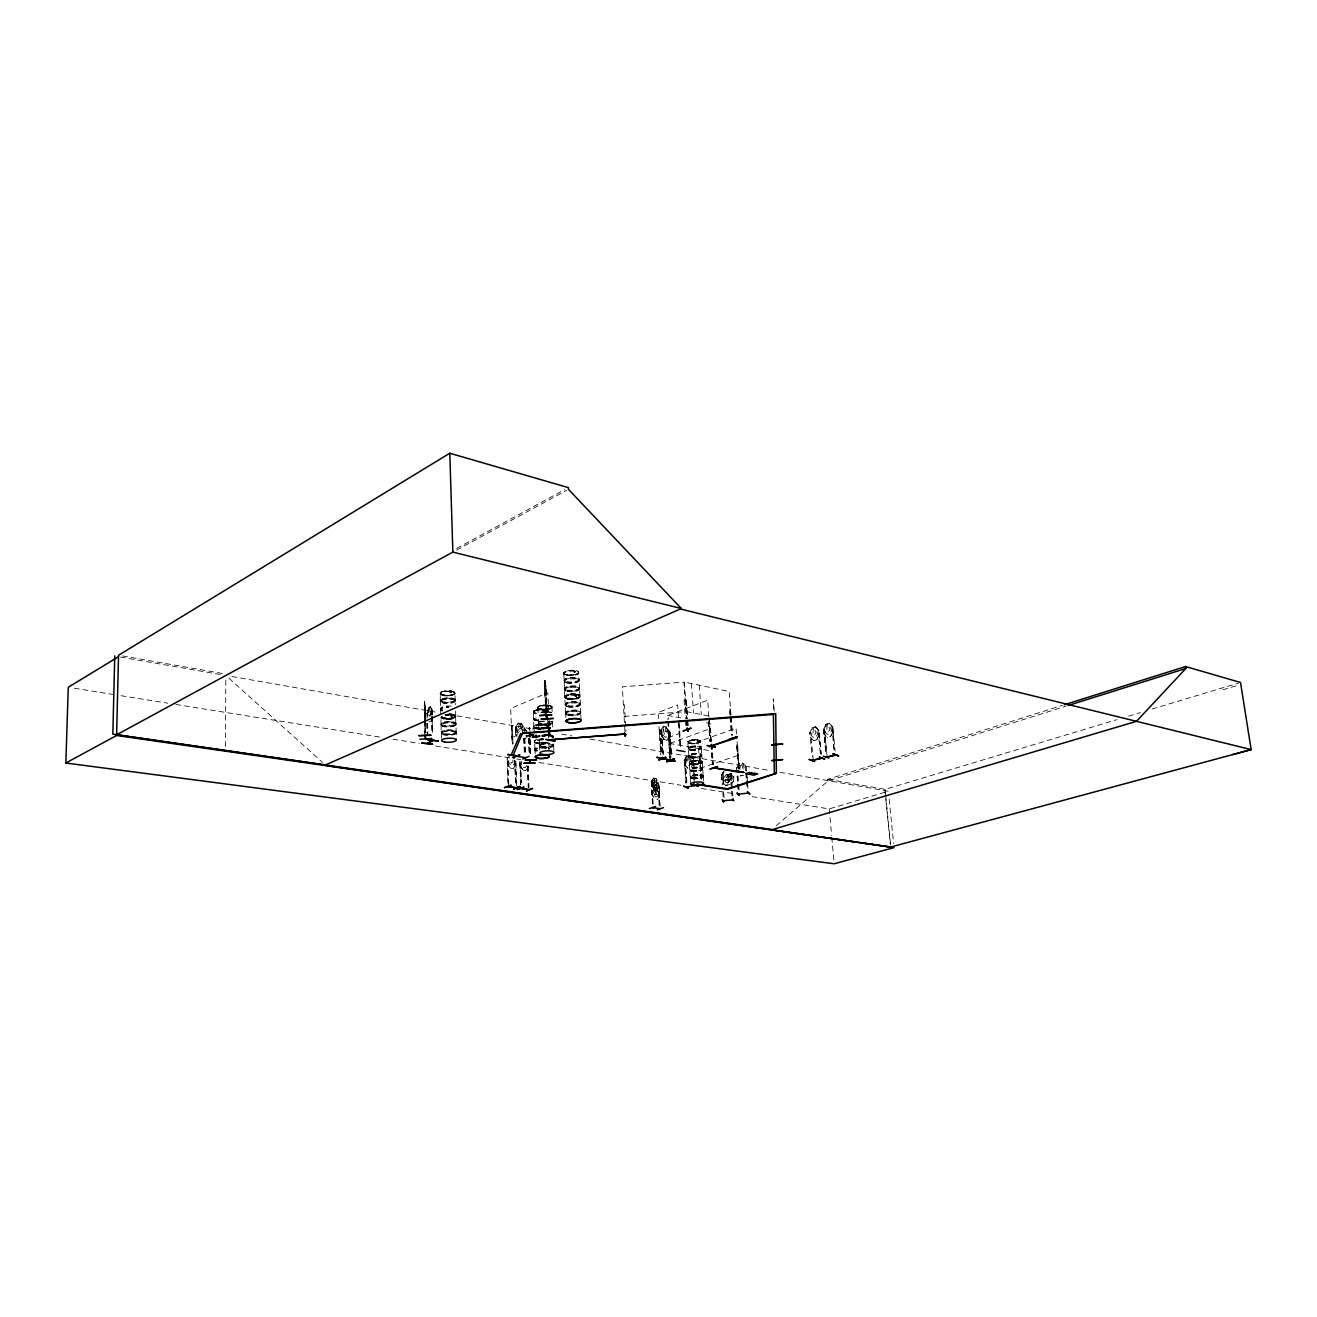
<?xml version="1.0" encoding="UTF-8"?>
<svg xmlns="http://www.w3.org/2000/svg" width="1317" height="1317" viewBox="0 0 1317 1317"><rect width="100%" height="100%" fill="white"/><g stroke="black" fill="none" stroke-linecap="round" stroke-linejoin="round"><path stroke-width="0.75" stroke-dasharray="5 3.75" d="M703.163 775.664L701.813 755.349A6.585 1.729 -4 0 0 693.252 753.867A6.585 1.729 -4 0 0 690.783 756.946A6.585 1.729 -4 0 0 701.648 755.349M432.305 714.407L431.828 710.307L431.811 714.687M455.896 724.926A7.408 2.091 -1.7 0 0 445.393 723.115A7.408 2.091 -1.7 0 0 444.241 726.754A7.408 2.091 -1.7 0 0 455.896 724.926L456.275 732.466A7.54 2.091 -1.7 0 0 445.574 730.523A7.54 2.091 -1.7 0 0 444.389 734.178A7.54 2.091 -1.7 0 0 456.242 732.334L456.34 739.759M541.386 708.809C536.101 708.842 529.549 712.448 536.2 713.584M688.791 755.398L688.297 748.023M225.405 746.476L225.849 677.498M424.601 705.665L424.634 701.533L425.852 732.746M455.303 700.71L454.892 693.055A7.359 2.19 -1.5 0 0 444.471 691.112L441.425 691.919M540.513 709.188L542.11 709.402L538.241 708.447L537.715 707.18L542.143 705.336A7.046 2.058 -2.5 0 1 551.807 707.13A7.095 2.058 -2.5 0 1 540.48 708.958A7.095 2.058 -2.5 0 1 542.192 705.336A7.095 2.058 -2.5 0 1 551.856 707.147A7.046 2.058 -2.5 0 1 540.497 708.925A7.046 2.058 -2.5 0 1 542.209 705.336M440.257 700.628L440.833 714.456M539.476 744.747L539.18 738.491M541.88 709.254L540.661 709.353L541.303 708.809M544.234 710.703L542.933 710.225M543.97 710.966C539.822 710.34 546.308 710.966 543.641 710.126M580.764 713.04L580.781 712.974A7.639 2.19 -2.8 0 0 570.459 711.18A7.639 2.19 -2.8 0 0 568.401 715.032A7.639 2.19 -2.8 0 0 580.731 713.106L581.027 719.675M547.032 706.455C550.736 706.389 547.032 705.599 548.037 706.669M548.218 706.669L549.14 706.34L547.444 706.11M565.174 705.171L563.791 673.283M565.652 712.612L566.08 720.827M541.847 736.071A7.211 1.975 -2.6 0 1 549.864 735.61A7.211 1.975 -2.6 0 1 553.338 737.454L553.338 736.483M548.218 729.272L549.074 728.713M547.642 718.769L547.987 727.132A7.029 1.975 -2.5 0 1 536.694 728.96A7.029 1.975 -2.5 0 1 538.373 725.502A7.029 1.975 -2.5 0 1 547.971 727.214L548.267 732.91M549.123 720.909C551.609 726.293 548.168 730.869 549.419 728.713M549.123 749.274L548.662 741.422M425.111 709.484L425.062 710.966L424.617 702.521M530.125 735.808L529.401 742.442L528.825 738.87M553.766 744.648L553.617 745.866A7.112 1.926 -2.6 0 1 542.209 747.677A7.112 1.926 -2.6 0 1 543.937 744.303A7.112 1.926 -2.6 0 1 553.617 745.949L553.716 745.488M703.196 775.795L703.64 782.644M441.113 724.827L440.882 716.892M545.831 688.857L545.765 690.355L545.37 687.688M690.651 783.631L690.124 776.948M733.635 781.146L733.865 775.878L731.314 773.803L726.062 774.923L723.313 778.133L723.066 783.368L725.618 785.459L730.886 784.339L733.635 781.129L730.82 784.241L725.634 785.311L723.165 783.286M723.181 783.319L723.412 778.133M425.309 716.958L424.733 708.217M575.644 674.666C548.465 676.609 574.722 665.76 578.591 672.131L579.167 679.77M576.862 698.537C560.729 702.422 561.832 691.606 577.093 694.339M564.795 697.384L567.89 695.063L577.109 694.685M566.804 674.897L567.643 674.633M516.873 736.977L517.285 731.231M579.464 688.824L579.167 679.802M425.309 711.526L425.177 713.649L424.7 709.27M568.285 698.948L569.043 699.08M552.58 722.868L552.564 723.033A7.079 2.008 -2.6 0 1 541.205 724.877A7.079 2.008 -2.6 0 1 542.917 721.37A7.079 2.008 -2.6 0 1 552.564 723.115L552.613 722.753M544.892 689.17L546.045 696.479L546.407 692.758M580.715 713.188L580.303 704.644A7.622 2.222 -2.8 0 1 567.989 706.587A7.622 2.222 -2.8 0 1 570.031 702.685A7.622 2.222 -2.8 0 1 580.303 704.644L580.402 703.887M534.949 748.813L534.653 742.344M544.678 684.346L544.909 680.593L545.156 685.153M545.946 687.293L545.04 680.576L545.139 685.038M573.57 671.999L574.903 671.538M575.002 671.308L575.875 671.9L574.591 671.785M689.12 763.136L689.894 762.066M553.403 737.273L553.387 737.273A7.112 1.959 -2.6 0 0 548.991 736.022A7.112 1.959 -2.6 0 0 541.929 736.565M574.014 671.966L575.809 671.703M575.842 695.31L574.788 696.002L576.632 696.15M523.03 730.688L522.306 730.03M546.111 690.948L545.946 693.088L545.205 688.61M579.348 697.483L579.496 695.244M579.957 696.841L579.793 695.557M440.273 700.595L440.24 693.038L441.442 691.952M546.868 712.102L546.917 710.324L543.032 709.369M453.674 694.405L455.089 693.186M455.073 715.197L455.731 716.119M455.797 716.415L449.558 718.588L441.491 717.617M428.766 712.464L429.885 707.706L430.577 711.427M689.631 769.408L688.626 755.925M827.158 757.012L824.508 728.894M657.413 791.319L655.405 788.653L653.775 790.99L654.961 788.027L653.446 784.734L655.372 787.467L656.92 785.278L655.817 788.142L657.397 791.451M668.427 731.528L670.073 759.942M652.129 781.788L653.347 807.765M538.455 722.045L538.324 719M685.252 759.942L686.931 783.22M692.709 758.493L693.598 758.691L690.108 754.904M538.406 722.226L538.818 730.095M701.286 747.957L701.648 755.76M509.909 755.217L506.996 759.152L508.181 758.938L508.839 786.743M827.274 724.646L826.78 730.556L827.932 732.022L829.842 729.816L828.294 724.383L827.323 724.663M722.457 774.577L721.502 774.84L724.416 770.494M730.458 773.803L725.288 778.429L725.305 781.689L726.951 783.039L730.227 782.479L733.767 775.96L731.33 773.82L726.062 774.939M656.376 794.711L656.985 791.468L655.125 787.731L655.553 794.579M654.648 782.891L654.187 788.027L655.899 789.854L656.524 786.611L654.714 782.858M688.182 748.369L687.82 741.915M455.912 724.712L455.896 723.461A7.408 2.091 -1.7 0 0 445.36 721.716A7.408 2.091 -1.7 0 0 444.208 725.371A7.408 2.091 -1.7 0 0 455.847 723.527L455.88 723.659M539.476 744.961L539.822 752.814M743.134 769.013L741.619 763.811L740.533 763.942L739.891 769.408M565.602 712.793L565.322 705.517M430.626 713.518L429.49 716.036L428.832 714.555M579.464 689.252L579.464 688.873A7.606 2.288 -2.8 0 0 569.257 687.03A7.606 2.288 -2.8 0 0 567.232 691.03A7.606 2.288 -2.8 0 0 579.513 689.054L580.336 703.591M534.916 748.929L535.229 755.168M702.801 768.93L702.603 769.474A6.601 1.679 -4 0 1 691.738 770.988A6.601 1.679 -4 0 1 694.224 767.976A6.601 1.679 -4 0 1 702.62 769.408L702.718 769.408M693.664 762.741L690.964 767.597L687.836 768.206L684.461 764.568L684.182 760.337L687.013 755.546L686.009 763.234L688.215 765.358L690.24 764.963L692.067 762.066C695.985 754.888 682.618 755.003 690.108 755.053M431.482 710.9L430.461 706.752L428.502 707.673L426.873 716.629M687.836 741.553C688.264 746.706 708.151 741.372 697.253 739.677M690.124 743.397L692.89 743.447M690.882 742.92L690.915 743.101M738.113 767.795L739.446 763.564M698.471 740.928L697.154 741.027M455.27 700.858L455.27 700.891A7.507 2.206 -1.6 0 1 443.483 702.751A7.507 2.206 -1.6 0 1 444.652 698.915A7.507 2.206 -1.6 0 1 455.27 700.858L455.287 704.76M697.763 741.027L696.66 740.763M691.557 764.387L692.001 764.486M723.971 771.877L723.313 777.721L725.667 779.944L727.84 779.746L729.816 777.096L729.585 774.034M701.138 748.402L701.154 748.402A6.585 1.745 -4 0 0 692.775 746.838A6.585 1.745 -4 0 0 690.306 749.966A6.585 1.745 -4 0 0 701.154 748.369L700.693 740.928M699.59 762.115L698.685 761.489M698.306 761.654L699.261 761.654M699.311 761.44L698.059 761.934L700.035 761.917M690.19 763.646L691.293 763.909A6.486 1.679 -4 0 1 693.763 760.897A6.486 1.679 -4 0 1 702.027 762.329C691.211 768.19 681.103 759.448 700.101 760.6C707.756 764.551 692.775 757.802 689.878 762.049M690.256 776.503L689.713 769.128M687.803 741.537L692.281 739.891M534.521 741.109L534.603 742.146M440.059 693.203L443.319 695.211A7.408 2.206 -1.5 0 0 454.941 693.302L451.846 691.145L444.405 691.096M444.652 695.162L443.5 695.195L444.389 695.327M813.56 740.714L810.037 737.043L809.659 732.68L812.408 727.593L815.552 726.836L819.026 730.458L821.215 754.345M819.256 734.804L816.655 739.94L813.511 740.681L816.655 739.858M819.421 734.837L816.589 739.841M826.203 724.235L823.438 729.355L823.833 733.734L827.405 737.405L830.566 736.647L833.299 731.495L832.739 727.149L829.266 723.576L826.154 724.218L825.364 732.285L827.652 734.409L829.694 733.915L831.488 730.82L829.364 723.461L832.904 727.099L835.143 751.102M833.299 731.495L830.517 736.631L827.438 737.29M687.079 755.645L684.28 760.353L685.943 783.302M548.152 729.141L548.909 729.091M659.685 795.847L657.463 799.617L654.928 799.238L652.162 794.76L655.026 799.106M658.879 786.957C653.15 798.464 660.887 779.005 659.373 791.023L657.068 794.744L654.533 794.349L651.915 789.838M659.619 795.863L659.521 791.813L656.771 787.368L654.17 786.99L652.08 790.694M661.299 734.672L664.163 739.726L666.995 740.203L669.25 736.219M651.191 781.738L653.512 778.051M652.639 803.617L651.273 781.722L653.561 778.166L656.014 778.561L658.78 782.924L660.113 806.679M663.373 726.276L660.854 730.26L669.135 731.791L666.056 726.836L663.291 726.309L666.106 726.918L667.703 731.561L667.917 734.902L666.336 737.224L664.542 736.894L662.583 733.898L663.422 726.408L660.706 730.425L662.253 754.707M451.336 715.329C448.488 716.201 455.106 715.411 450.43 716.069M449.624 692.298C454.217 691.474 448.965 693.598 450.463 691.754M525.845 770.396C521.664 772.684 516.56 757.901 523.03 770.083L525.845 770.396L528.529 766.642L528.347 762.345M728.581 782.249L731.528 777.886L728.992 778.824L729.009 775.499L728.12 778.94L724.58 780.273L728.153 779.73L728.202 783.253L728.992 779.631C735.759 777.293 729.536 777.26 728.63 782.364L725.255 782.66L721.65 778.89L721.354 774.791L723.362 771.861M507.44 763.3L510.37 768.107L513.268 768.552L515.787 764.65M450.052 691.935L450.628 691.738M450.48 692.166L451.632 692.347M444.817 718.506L444.273 718.967M526.998 765.375L525.285 767.646L523.442 767.367M451.171 715.74L451.879 715.575M451.747 715.559L452.62 715.905L451.533 715.329M455.797 716.794L451.418 718.687M818.153 730.639L820.376 754.542M824.491 729.091L826.796 754.97M723.412 778.166L726.128 775.038M574.986 672.114L574.558 672.263M575.661 674.633L578.706 672.987A7.507 2.321 -2.7 0 0 568.5 670.913A7.507 2.321 -2.7 0 0 566.508 674.962A7.507 2.321 -2.7 0 0 578.607 672.987M547.378 711.575L544.596 713.04M526.537 737.306L524.051 740.055M517.383 731.314L519.869 728.466L524.396 728.696M567.874 698.981L568.73 698.454M569.059 698.833L568.203 698.998M576.023 696.133C578.097 694.964 574.706 696.281 576.22 695.327M547.888 734.656L548.399 734.162A7.062 1.959 -2.6 0 1 542.209 736.104L547.905 734.672M776.207 825.841L827.916 780.997L1066.128 706.126M698.257 740.763C696.034 740.549 698.734 741.027 697.681 740.368M700.068 742.08L700.693 741.619A6.503 1.745 -4 0 0 692.33 740.105A6.503 1.745 -4 0 0 689.894 743.216A6.503 1.745 -4 0 0 700.611 741.619M699.574 761.638L698.734 761.703M697.697 764.156L702.142 762.642M543.987 735.594L547.888 734.359M579.332 697.516L576.862 698.504M539.196 729.091L543.18 728.169M538.209 706.62L539.196 706.126M444.504 695.458L443.582 695.458M431.449 714.637L432.206 710.373M427.367 713.188L426.494 713.435L427.515 713.155M444.553 718.769L451.418 718.72M452.225 715.592L450.99 715.608M431.894 710.242L432.058 718.374M428.996 721.946L430.857 720.893M567.133 674.864L567.545 674.995M456.604 548.465L564.763 489.578M456.653 550.078L566.639 490.319M575.233 695.969L576.665 695.59M539.246 729.388L541.55 728.466M522.059 731.495L525.022 730.046L525.681 731.034M700.545 763.498L701.533 763.07M526.932 731.577L521.318 723.593L526.751 731.643M520.297 724.12L521.631 730.178M521.269 723.708L522.997 728.416M515.424 727.099L515.869 734.902M515.622 735.001L515.589 727.132M515.309 727.264L516.56 727.05L516.676 735.051M513.037 743.891L512.313 725.848L511.375 726.046L512.412 744.138M511.836 737.438L517.433 735.166M532.381 729.108L549.189 722.309M519.952 761.045L521.318 782.742M510.305 768.14L513.268 768.552M624.933 731.495L622.332 686.832L683.918 682.074L686.404 718.539L685.334 700.101L684.083 700.084L686.387 700.15L687.639 718.555M685.334 700.101L686.387 700.15M666.056 726.836L669.135 731.791M665.151 727.346L666.517 733.256L664.822 734.656C663.62 733.24 662.616 726.935 665.233 727.33M663.241 754.74L661.727 730.03L662.994 754.839M659.883 740.697L679.556 733.454M659.471 729.651L661.414 754.904M729.964 715.032L729.783 708.925L730.244 714.933M669.678 758.016L668.229 731.692M670.913 757.687L669.53 732.367L668.542 732.334L669.909 732.071L671.703 755.415M669.266 732.466L670.188 732.12M669.958 743.348L709.715 728.844M664.196 739.611L666.995 740.203M664.163 739.726L661.216 734.705M710.884 740.006L711.328 740.236M520.939 730.046L524.561 728.778L524.775 733.223M453.69 694.438L450.71 695.211M700.068 757.785L699.162 757.95L700.068 757.785L701.599 779.631M738.508 769.112L736.664 744.813L737.586 744.632L739.43 768.93M655.965 778.479L657.66 785.788L656.195 787.961L654.565 787.698L652.771 785.014L652.573 781.969L653.446 778.084L655.932 778.577M652.425 803.699L651.355 781.771M653.89 782.216L651.602 785.854L654.203 790.282L656.804 790.661M656.261 782.627L653.759 782.117L652.82 786.035L654.812 791.78L656.459 792.027L657.924 789.854L654.401 778.824L654.829 785.656L656.376 784.339L656.261 782.545L659.109 786.957M657.957 782.479L659.883 806.761M699.903 768.437L738.146 755.283M651.668 785.821L654.302 790.167M654.17 786.99L653.495 793.953L655.29 796.637L656.936 796.884L658.401 794.711L658.204 791.649L656.739 787.467L654.22 787.105M651.915 790.677L652.244 794.744M452.422 716.069L451.369 716.234M654.598 794.332L657.134 794.711M722.375 774.725L721.502 774.84M543.641 710.884L544.184 710.604M540.2 728.564L546.835 727.527M827.916 780.997L827.767 779.318L1062.391 705.352M1222.752 689.828L1237.206 685.466M827.767 779.318L885.106 789.36L1116.816 719.675M1128.587 716.135L1140.374 712.596M1152.161 709.04L1238.556 683.062M752.122 796.587L829.233 808.918L888.382 791.204L778.067 771.943M690.997 743.463L690.174 743.249L691.162 743.232M815.503 726.951L812.408 727.675L811.552 735.61L813.824 737.718L815.849 737.24L817.627 734.145L815.552 726.836L818.927 730.507L821.034 754.279M829.331 723.593L826.203 724.317L823.537 729.371L825.775 753.176M831.916 726.951L834.105 751.233M824.656 729.256L823.619 729.388L825.957 753.242M444.899 718.901L441.491 717.946M694.915 777.82L693.483 758.526L684.182 760.337L685.383 760.288M684.988 759.843L686.766 783.154M694.306 783.648L692.61 758.378M818.022 730.309L818.878 730.491M745.373 766.576L746.311 766.906L746.854 774.89M737.504 767.992L736.384 767.976L736.713 772.124M450.71 695.244L445.064 695.458M445.097 714.719L455.089 715.526A7.425 2.124 -1.6 0 1 450.2 718.489A7.392 2.107 -1.6 0 1 440.997 717.09A7.425 2.124 -1.6 0 0 450.2 718.489A7.392 2.107 -1.6 0 0 455.188 715.608A7.392 2.107 -1.6 0 0 445.13 714.687A7.425 2.124 -1.6 0 1 455.221 715.575M542.143 705.319L547.609 705.105M541.303 709.386L539.41 709.369M543.164 728.136L550.259 728.103A7.079 1.975 -2.6 0 0 539.344 729.338A7.112 1.992 -2.6 0 1 550.243 728.071M543.987 735.61L542.192 735.791A7.029 1.943 -2.6 0 0 547.773 734.376M692.33 739.874A6.453 1.745 -4 0 1 700.545 741.389A6.453 1.745 -4 0 1 689.91 742.986A6.453 1.745 -4 0 1 692.33 739.874L697.253 739.66M697.697 764.189L692.726 764.387M731.248 773.984L730.211 773.622M624.044 716.415L685.927 711.641M545.699 713.715L544.662 684.264L546.111 713.682M546.802 712.909L545.946 687.474L547.559 717.436M623.402 704.891L624.439 704.809L625.987 731.412M545.106 681.762L546.193 687.886M424.765 735.907L424.551 705.352M699.08 762.181L698.191 762.131M544.975 727.922L546.851 727.857M450.974 692.643L450.101 692.594M576.023 696.018L574.854 695.87M548.267 706.768L547.115 706.62M546.835 727.544L550.243 727.791A7.112 1.992 -2.6 0 0 539.295 729.042M541.024 709.484C543.477 710.587 557.404 708.085 549.238 705.319L550.539 705.682M450.809 714.16L448.899 714.11A7.425 2.124 -1.6 0 1 454.349 717.288A7.425 2.124 -1.6 0 1 441.541 717.321M446.94 695.508L443.335 695.244M692.742 764.37L689.433 763.284M450.809 714.176L455.089 715.197M426.971 713.501L427.087 718.16M432.453 710.307L430.478 706.603L430.758 717.024M547.609 705.138L549.222 705.319M450.118 690.882L451.83 691.096M74.361 688.248L112.916 694.421M121.032 695.705L167.703 703.179M175.82 704.463L382.803 737.553M392.943 739.183L419.333 743.397M435.565 745.982L514.7 758.641M516.741 758.954L520.791 759.613M539.048 762.527L681.103 785.228M701.401 788.471L733.865 793.674M651.075 781.87L652.014 781.837M122.58 655.965L225.865 674.074M120.522 657.068L221.799 674.765M231.924 676.526L438.248 712.563M448.356 714.341L533.319 729.174M561.635 734.129L571.743 735.89M589.95 739.067L769.968 770.527M516.396 727.214L515.556 727.165L518.338 723.017L521.4 723.56M521.351 723.675L518.256 723.049L517.087 727.379L517.219 730.82L519.326 733.898M520.38 724.087L519.392 723.906L518.585 727.643L519.705 731.61M512.313 725.848L512.725 743.825M669.25 743.364L712.118 751.052M659.801 729.519L661.085 755.036M660.706 730.425L661.694 730.474M667.982 731.791L668.97 731.84L670.419 758.148M736.664 744.813L738.771 769.161M681.021 717.93L667.439 715.312L667.686 719.312M706.258 722.803L710.143 723.543L711.542 743.2M686.404 711.624L709.336 716.135M729.519 709.023L730.523 709.073L730.705 715.18M566.294 698.52L567.676 698.883A7.523 2.222 -2.8 0 0 579.826 696.923A7.523 2.222 -2.8 0 0 569.685 694.948A7.523 2.222 -2.8 0 0 567.676 698.85M577.126 694.717C586.197 697.796 566.623 701.319 564.763 697.088M577.109 694.355L579.496 695.228L578.492 694.717M722.424 774.396L723.165 784.784M832.739 727.149L834.303 751.299M684.396 760.386L686.108 783.368M687.869 768.091L684.461 764.568M228.878 678.173L322.385 762.28M551.971 706.62L552.169 713.271M736.615 768.091L739.364 763.432L742.739 763.053L746.36 766.774L746.624 770.939M742.706 763.169L744.846 770.099M538.966 721.272A7.079 2.008 -2.6 0 0 544.53 723.807A7.079 2.008 -2.6 0 0 552.514 721.239L552.877 728.828M533.912 727.313L534.241 732.417M441.03 724.926L441.277 733.289M544.25 684.297L546.078 715.312M544.909 680.593L547.263 716.415M533.846 727.231L533.369 711.888M553.617 744.335L553.601 744.171A7.112 1.926 -2.6 0 1 546.16 746.574A7.112 1.926 -2.6 0 1 539.624 744.5A7.112 1.926 -2.6 0 1 549.304 742.739M441.343 733.207L441.541 739.825M529.944 731.264L529.236 727.791L529.747 731.857M455.847 723.576L455.468 711.196M889.189 799.271L893.601 843.604M885.106 789.36L885.501 793.344M885.699 795.336L890.605 845.02M885.024 791.073L885.617 797.081M885.814 799.073L890.358 845.07M829.233 808.918L831.603 835.324M831.784 837.349L833.974 861.73M813.297 760.238L810.679 732.499L809.84 732.713L812.112 756.468M774.281 711.048L773.277 698.85L773.474 711.789M746.772 772.947L747.233 778.989M747.398 780.997L748.023 789.064L747.644 784.948M747.019 776.898L747.48 782.94M745.241 766.576L745.718 771.038M745.817 772.98L746.344 779.104M746.426 781.03L747.118 789.163M736.516 733.915L736.071 728.087L698.043 741.767L700.809 777.87M737.108 741.685L739.166 768.881M738.047 775.96L739.495 794.151M737.224 776.141L737.685 782.183M737.833 784.191L738.294 790.233M737.158 776.059L737.602 782.1M737.767 784.109L738.211 790.151M730.984 715.082L729.206 691.507L684.379 682.058L686.865 718.407M731.133 717.09L732.482 735.116M730.853 717.189L732.219 735.215M730.392 716.942L731.742 734.985M730.112 717.041L731.478 735.084M731.33 773.82L732.878 795.88M730.26 773.639L731.989 795.962M727.972 774.182L727.116 777.672L724.86 776.306L724.729 774.495M723.708 792.669L724.334 800.703M721.354 774.824L722.259 784.866M722.803 792.752L723.132 796.818M711.888 744.237L713.353 764.733M711.624 744.335L713.106 764.815M709.188 717.65L711.032 743.397M711.18 744.105L712.645 764.601M708.842 716.58L707.673 700.232L668.131 715.296L668.394 719.312M708.99 718.638L710.752 743.331M710.917 744.204L712.398 764.7M708.793 721.864L710.209 741.652M708.497 721.798L709.912 741.603M699.245 685.186L701.303 714.555M699.804 757.736L701.319 779.598M691.441 683.539L693.483 713.024M687.77 720.613L688.198 726.737M686.108 700.249L687.359 718.67M687.507 720.712L687.918 726.852M686.997 720.448L687.425 726.589M686.733 720.564L687.145 726.704M686.519 720.481L686.964 726.737M684.083 700.084L685.35 718.621M685.466 720.564L685.91 726.803M679.095 722.292L680.807 747.924M678.469 717.156L677.662 704.941L658.105 712.481L658.484 718.522M678.946 724.202L680.461 748.056M678.469 722.358L680.181 748.007M669.909 732.071L671.555 757.308M668.526 721.321L670.682 758.049M667.818 721.321L670.172 757.555M660.936 730.227L662.632 756.633M658.994 726.589L660.805 754.987M657.94 782.858L659.208 806.663M425.21 707.937L424.617 701.385L424.996 718.325M553.65 745.455L553.93 751.744M549.436 720.959L550.193 737.322M548.745 712.448L547.839 692.742L510.683 708.497L512.099 744.072M549.601 731.133L549.88 737.273M548.794 721.222L549.535 737.586M548.465 721.156L549.222 737.52M548.316 733.684L548.498 738.08M545.04 680.576L545.715 695.261M537.846 707.673L538.126 714.341M530.158 739.561L530.669 754.229M529.78 739.578L530.389 753.966M529.664 739.858L530.274 754.246M528.924 738.228L529.615 754.608M528.808 738.508L529.5 754.871M528.529 738.244L529.121 754.888M528.331 766.28L529.006 787.764M527.574 766.165L528.479 787.566M527.36 766.247L528.249 787.648M524.495 728.68L524.61 733.207M524.808 738.343L525.45 753.785M524.561 738.442L525.203 753.867M523.985 738.211L524.627 753.653M523.754 738.31L524.396 753.736M521.334 761.259L521.466 764.502M520.742 763.152L521.548 782.66M520.857 784.504L519.853 760.996L520.627 784.586M516.132 727.396L516.445 735.149M516.61 785.821L515.77 760.337L516.396 785.903M514.815 760.271L515.836 785.706M514.601 760.353L515.622 785.788M514.272 760.139L514.404 763.383L512.659 765.671L510.782 765.375L508.79 762.51L508.675 759.25M512.889 759.925L512.955 761.819L511.144 763.202L510.091 759.481M508.214 784.586L507.177 758.971L507.918 782.693M432.585 715.065C432.799 702.06 425.918 706.57 427.976 716.53M432.371 716.415L432.799 732.515M432.108 720.399L432.437 732.466M431.877 716.695L432.305 732.795M431.499 716.646L431.927 732.746M428.618 707.69L428.832 716.069M427.613 723.214L427.877 733.24M427.251 723.165L427.383 733.52M426.757 723.461L427.021 733.47M425.078 718.621L424.749 702.521M425.128 720.646L425.44 732.779M424.765 719.642L425.358 732.466M424.304 705.023L424.634 717.304M424.683 719.345L425.045 733.569M545.238 681.745L545.271 685.531M442.397 711.114A7.408 2.14 -1.6 0 1 441.475 708.76A7.408 2.14 -1.6 0 1 448.702 707.427M442.314 710.653A7.507 2.173 -1.6 0 1 441.376 708.266A7.507 2.173 -1.6 0 1 448.702 706.916M454.892 693.055A7.359 2.19 -1.5 0 1 443.335 694.932A7.359 2.19 -1.5 0 1 444.471 691.112M443.319 695.195A7.408 2.206 -1.5 0 1 444.471 691.359A7.408 2.206 -1.5 0 1 454.941 693.302M442.364 709.731A7.408 2.157 -1.6 0 1 442.545 706.883A7.408 2.157 -1.6 0 1 452.274 706.324M442.298 710.225A7.507 2.173 -1.6 0 1 441.36 707.838A7.507 2.173 -1.6 0 1 448.685 706.488M448.883 713.929A7.375 2.107 -1.6 0 1 455.616 715.855A7.375 2.107 -1.6 0 1 448.916 718.144A7.375 2.107 -1.6 0 1 440.997 716.613M445.113 714.999A7.425 2.124 -1.6 0 1 455.238 715.921A7.425 2.124 -1.6 0 1 450.216 718.835A7.425 2.124 -1.6 0 1 440.965 717.419M536.035 713.123A6.997 2.025 -2.5 0 1 535.146 710.176A6.997 2.025 -2.5 0 1 545.468 709.781A7.029 2.025 -2.5 0 1 544.547 712.81A6.997 2.025 -2.5 0 0 545.468 709.781A7.029 2.025 -2.5 0 0 535.13 710.192A7.029 2.025 -2.5 0 0 536.019 713.155M537.896 720.827A7.145 2.025 -2.5 0 1 536.299 717.403M543.312 721.041A7.029 1.992 -2.5 0 1 534.57 720.531A7.029 1.992 -2.5 0 1 536.398 717.88M537.879 720.415A7.128 2.041 -2.5 0 1 536.282 716.991M537.896 719.938A7.046 2.008 -2.5 0 1 536.315 716.547M547.79 734.096A7.062 1.959 -2.6 0 1 542.176 735.512M536.398 751.332A7.079 1.893 -2.6 0 1 538.505 748.435A7.079 1.893 -2.6 0 1 548.563 748.945M536.299 750.888A7.178 1.926 -2.6 0 1 539.279 747.809A7.178 1.926 -2.6 0 1 549.107 748.945M547.296 742.459A7.161 1.959 -2.6 0 1 535.015 742.508A7.161 1.959 -2.6 0 1 542.604 739.512M537.649 750.295A7.062 1.893 -2.6 0 1 536.019 747.826A7.062 1.893 -2.6 0 1 545.254 746.788A7.062 1.893 -2.6 0 1 548.448 749.06M548.152 742.426A7.046 1.926 -2.6 0 1 539.493 743.875A7.046 1.926 -2.6 0 1 534.801 741.817A7.046 1.926 -2.6 0 1 542.62 740.006M537.599 750.772A7.178 1.926 -2.6 0 1 535.64 748.435A7.178 1.926 -2.6 0 1 544.168 747.134A7.178 1.926 -2.6 0 1 549.074 749.027M545.946 742.459A7.161 1.959 -2.6 0 1 534.702 741.866A7.161 1.959 -2.6 0 1 542.588 739.1M542.489 742.492A7.046 1.926 -2.6 0 1 535.081 741.619A7.046 1.926 -2.6 0 1 537.32 739.265M540.711 738.738A7.046 1.926 -2.6 0 1 542.555 738.672M548.284 734.096A7.013 1.943 -2.6 0 1 542.225 736.499M551.28 721.189A7.194 2.041 -2.6 0 1 549.864 724.103A7.194 2.041 -2.6 0 1 539.805 724.12A7.194 2.041 -2.6 0 1 541.188 721.222M538.818 729.388A7.095 1.975 -2.6 0 1 543.164 727.643A7.079 1.975 -2.6 0 1 550.193 727.61A7.095 1.975 -2.6 0 0 543.164 727.643A7.079 1.975 -2.6 0 0 538.834 729.388M552.185 721.206A7.194 2.041 -2.6 0 1 544.53 724.301A7.194 2.041 -2.6 0 1 539.838 721.239M540.81 712.793A7.178 2.058 -2.6 0 1 550.901 712.793M542.456 712.876A7.178 2.058 -2.6 0 1 549.601 712.859M552.333 744.089A7.227 1.959 -2.6 0 1 548.679 747.299A7.227 1.959 -2.6 0 1 539.361 745.718A7.227 1.959 -2.6 0 1 549.387 743.595M540.25 729.157A7.112 1.992 -2.6 0 1 550.259 728.383M543.427 739.43A7.211 1.975 -2.6 0 1 541.797 739.232M543.477 739.858A7.112 1.959 -2.6 0 1 539.657 738.969M553.255 744.089A7.227 1.959 -2.6 0 1 547.428 747.002A7.227 1.959 -2.6 0 1 539.41 745.126L539.427 745.06A7.227 1.959 -2.6 0 1 549.37 743.183M541.83 735.66A7.211 1.992 -2.6 0 1 550.621 735.314A7.211 1.992 -2.6 0 1 552.827 737.553M543.411 739.002A7.211 1.992 -2.6 0 1 541.781 738.821M541.88 735.215A7.095 1.959 -2.6 0 1 551.214 735.001A7.095 1.959 -2.6 0 1 551.757 737.569M543.427 738.508A7.095 1.959 -2.6 0 1 541.83 738.327M702.027 762.329A6.486 1.679 -4 0 1 691.326 763.893M695.343 779.005A6.503 1.63 -4 0 1 691.26 776.8A6.503 1.63 -4 0 1 701.879 775.993A6.503 1.63 -4 0 1 698.685 778.742M703.229 776.75L703.163 776.8A6.618 1.663 -4 0 0 694.734 775.433A6.618 1.663 -4 0 0 692.248 778.396A6.618 1.663 -4 0 0 703.146 776.832M456.143 733.19L456.159 733.24A7.425 2.058 -1.7 0 1 444.488 735.067A7.425 2.058 -1.7 0 1 445.64 731.478A7.425 2.058 -1.7 0 1 456.143 733.24L456.143 733.157M455.155 701.286L455.172 701.335A7.375 2.173 -1.6 0 1 443.566 703.196A7.375 2.173 -1.6 0 1 444.718 699.426A7.375 2.173 -1.6 0 1 455.155 701.335L455.172 701.253M456.028 724.268L456.028 724.301A7.523 2.124 -1.7 0 0 445.344 722.605A7.523 2.124 -1.7 0 0 444.158 726.309A7.523 2.124 -1.7 0 0 455.995 724.432L456.011 724.366M727.396 778.462L727.939 781.03L729.848 780.487L732.581 775.68L731.758 775.022L727.396 778.462M813.462 727.988L812.968 733.882L814.104 735.33L815.997 733.141L814.466 727.741L813.511 728.021M688.067 755.974L687.441 761.621L688.544 763.07L690.47 761.045L689.071 755.777L688.116 755.991M579.036 680.774L579.052 680.823A7.606 2.321 -2.7 0 1 566.82 682.65A7.606 2.321 -2.7 0 1 568.845 678.584A7.606 2.321 -2.7 0 1 579.085 680.659L579.052 680.741M548.02 726.869L548.02 726.902A7.145 2.008 -2.5 0 1 536.595 728.531A7.145 2.008 -2.5 0 1 538.307 725.008A7.145 2.008 -2.5 0 1 548.053 726.754L548.02 726.819M456.275 732.68L456.258 732.729A7.54 2.091 -1.7 0 0 445.574 730.968A7.54 2.091 -1.7 0 0 444.405 734.606A7.54 2.091 -1.7 0 0 456.242 732.762L456.242 732.762M529.236 727.791L529.121 729.19L529.352 727.922M548.662 710.67L548.662 710.67M743.628 775.351L740.335 775.861L743.693 775.45M548.07 725.815L548.037 725.782A7.029 1.975 -2.5 0 0 538.307 724.169A7.029 1.975 -2.5 0 0 536.628 727.626A7.029 1.975 -2.5 0 0 547.905 725.881L548.037 725.749M455.188 699.854L455.155 699.821A7.375 2.173 -1.6 0 0 444.669 698.043A7.375 2.173 -1.6 0 0 443.516 701.829A7.375 2.173 -1.6 0 0 455.122 699.953L455.205 699.887M443.368 695.623A7.342 2.19 -1.5 0 0 454.892 693.746A7.342 2.19 -1.5 0 0 444.504 691.82A7.342 2.19 -1.5 0 0 443.368 695.623M443.467 702.323A7.507 2.206 -1.6 0 0 455.254 700.43A7.507 2.206 -1.6 0 0 444.636 698.487A7.507 2.206 -1.6 0 0 443.467 702.323M455.205 716.382A7.375 2.107 -1.6 0 0 445.162 715.46A7.392 2.107 -1.6 0 1 455.221 716.366A7.375 2.107 -1.6 0 1 450.216 719.263A7.375 2.107 -1.6 0 1 441.03 717.847A7.392 2.107 -1.6 0 0 450.216 719.263A7.392 2.107 -1.6 0 0 455.221 716.366M442.232 716.234A7.375 2.107 -1.6 0 0 441.343 716.761A7.392 2.107 -1.6 0 1 442.216 716.234M444.438 733.668A7.425 2.058 -1.7 0 0 456.094 731.84A7.425 2.058 -1.7 0 0 445.607 730.079A7.425 2.058 -1.7 0 0 444.438 733.668M444.142 725.881A7.523 2.124 -1.7 0 0 455.978 724.004A7.523 2.124 -1.7 0 0 445.327 722.177A7.523 2.124 -1.7 0 0 444.142 725.881M567.331 691.474A7.49 2.239 -2.8 0 0 579.414 689.548A7.49 2.239 -2.8 0 0 569.323 687.54A7.49 2.239 -2.8 0 0 567.331 691.474M567.693 698.52A7.49 2.222 -2.8 0 0 579.76 696.594A7.49 2.222 -2.8 0 0 569.685 694.635A7.49 2.222 -2.8 0 0 567.693 698.52M566.524 674.683A7.458 2.305 -2.7 0 0 578.542 672.724A7.458 2.305 -2.7 0 0 568.5 670.666A7.458 2.305 -2.7 0 0 566.524 674.683M567.676 698.043A7.474 2.206 -2.8 0 0 579.727 696.117A7.474 2.206 -2.8 0 0 569.668 694.158A7.474 2.206 -2.8 0 0 567.676 698.043M566.557 675.391A7.441 2.288 -2.7 0 0 578.575 673.431A7.441 2.288 -2.7 0 0 568.549 671.374A7.441 2.288 -2.7 0 0 566.557 675.391M567.643 698.24A7.523 2.222 -2.8 0 0 579.793 696.298A7.523 2.222 -2.8 0 0 569.652 694.322A7.523 2.222 -2.8 0 0 567.643 698.24M567.265 690.075A7.49 2.255 -2.8 0 0 579.348 688.133A7.49 2.255 -2.8 0 0 569.257 686.124A7.49 2.255 -2.8 0 0 567.265 690.075M566.919 683.095A7.474 2.272 -2.7 0 0 578.986 681.152A7.474 2.272 -2.7 0 0 568.911 679.111A7.474 2.272 -2.7 0 0 566.919 683.095M567.215 690.585A7.606 2.288 -2.8 0 0 579.496 688.626A7.606 2.288 -2.8 0 0 569.24 686.585A7.606 2.288 -2.8 0 0 567.215 690.585M566.804 682.206A7.606 2.321 -2.7 0 0 579.068 680.231A7.606 2.321 -2.7 0 0 568.829 678.156A7.606 2.321 -2.7 0 0 566.804 682.206M566.853 681.696A7.474 2.288 -2.7 0 0 578.92 679.737A7.474 2.288 -2.7 0 0 568.845 677.695A7.474 2.288 -2.7 0 0 566.853 681.696M568.516 715.493A7.523 2.157 -2.8 0 0 580.649 713.6A7.523 2.157 -2.8 0 0 570.524 711.707A7.523 2.157 -2.8 0 0 568.516 715.493M567.726 699.278A7.474 2.206 -2.8 0 0 579.793 697.368A7.474 2.206 -2.8 0 0 569.734 695.409A7.474 2.206 -2.8 0 0 567.726 699.278M568.434 714.077A7.523 2.157 -2.8 0 0 580.567 712.184A7.523 2.157 -2.8 0 0 570.459 710.291A7.523 2.157 -2.8 0 0 568.434 714.077M568.088 707.048A7.507 2.19 -2.8 0 0 580.221 705.138A7.507 2.19 -2.8 0 0 570.096 703.212A7.507 2.19 -2.8 0 0 568.088 707.048M568.384 714.604A7.639 2.19 -2.8 0 0 580.715 712.678A7.639 2.19 -2.8 0 0 570.426 710.752A7.639 2.19 -2.8 0 0 568.384 714.604M567.973 706.159A7.622 2.222 -2.8 0 0 580.287 704.216A7.622 2.222 -2.8 0 0 570.014 702.257A7.622 2.222 -2.8 0 0 567.973 706.159M568.022 705.632A7.507 2.19 -2.8 0 0 580.138 703.722A7.507 2.19 -2.8 0 0 570.031 701.796A7.507 2.19 -2.8 0 0 568.022 705.632M534.801 710.999A6.98 2.008 -2.5 0 0 536.068 713.781A6.997 2.025 -2.5 0 1 534.784 710.982A6.997 2.025 -2.5 0 1 544.612 710.225A6.997 2.025 -2.5 0 1 545.847 713.024A6.98 2.008 -2.5 0 0 544.612 710.242A6.98 2.008 -2.5 0 0 534.801 710.999M536.579 728.12A7.145 2.008 -2.5 0 0 548.037 726.342A7.145 2.008 -2.5 0 0 538.291 724.597A7.145 2.008 -2.5 0 0 536.579 728.12M540.53 709.6A7.029 2.041 -2.5 0 0 551.823 707.805A7.029 2.041 -2.5 0 0 542.242 706.011A7.029 2.041 -2.5 0 0 540.53 709.6M540.48 709.205A7.095 2.058 -2.5 0 0 551.872 707.394A7.095 2.058 -2.5 0 0 542.192 705.599A7.095 2.058 -2.5 0 0 540.48 709.205M546.111 711.74A7.079 2.025 -2.6 0 0 539.542 712.793A7.079 2.041 -2.6 0 1 546.111 711.74A7.079 2.041 -2.6 0 1 551.708 712.777A7.079 2.025 -2.6 0 0 546.111 711.74M550.259 728.811A7.095 1.975 -2.6 0 0 541.616 729.157A7.079 1.975 -2.6 0 1 550.243 728.811M690.898 757.736A6.486 1.696 -4 0 0 701.599 756.156A6.486 1.696 -4 0 0 693.335 754.69A6.486 1.696 -4 0 0 690.898 757.736M690.799 757.324A6.585 1.729 -4 0 0 701.665 755.728A6.585 1.729 -4 0 0 693.285 754.246A6.585 1.729 -4 0 0 690.799 757.324M691.31 763.481A6.47 1.679 -4 0 0 701.977 761.934A6.47 1.679 -4 0 0 693.746 760.502A6.47 1.679 -4 0 0 691.31 763.481M689.96 743.595A6.453 1.729 -4 0 0 700.578 742.014A6.453 1.729 -4 0 0 692.38 740.5A6.453 1.729 -4 0 0 689.96 743.595M691.326 763.909A6.486 1.679 -4 0 0 702.01 762.345A6.486 1.679 -4 0 0 693.779 760.913A6.486 1.679 -4 0 0 691.326 763.909M690.816 756.501A6.486 1.696 -4 0 0 701.517 754.921A6.486 1.696 -4 0 0 693.252 753.456A6.486 1.696 -4 0 0 690.816 756.501M690.404 750.361A6.486 1.712 -4 0 0 701.088 748.78A6.486 1.712 -4 0 0 692.841 747.299A6.486 1.712 -4 0 0 690.404 750.361M690.273 749.587A6.585 1.745 -4 0 0 701.121 747.974A6.585 1.745 -4 0 0 692.742 746.459A6.585 1.745 -4 0 0 690.273 749.587M690.322 749.143A6.486 1.729 -4 0 0 700.99 747.562A6.486 1.729 -4 0 0 692.742 746.064A6.486 1.729 -4 0 0 690.322 749.143M691.392 764.584A6.47 1.663 -4 0 0 702.06 763.02A6.47 1.663 -4 0 0 693.829 761.605A6.47 1.663 -4 0 0 691.392 764.584M692.248 777.557A6.503 1.63 -4 0 0 702.982 776.026A6.503 1.63 -4 0 0 694.717 774.643A6.503 1.63 -4 0 0 692.248 777.557M691.837 771.4A6.503 1.646 -4 0 0 702.554 769.836A6.503 1.646 -4 0 0 694.289 768.437A6.503 1.646 -4 0 0 691.837 771.4M692.215 778.018A6.618 1.663 -4 0 0 703.113 776.454A6.618 1.663 -4 0 0 694.717 775.038A6.618 1.663 -4 0 0 692.215 778.018M691.705 770.61A6.601 1.679 -4 0 0 702.603 769.029A6.601 1.679 -4 0 0 694.191 767.597A6.601 1.679 -4 0 0 691.705 770.61M691.754 770.149A6.503 1.663 -4 0 0 702.471 768.601A6.503 1.663 -4 0 0 694.207 767.185A6.503 1.663 -4 0 0 691.754 770.149"/><path stroke-width="1.5" d="M523.985 763.3L535.212 763.02L524.051 763.169M771.96 760.65L782.792 759.547L771.943 760.452M430.857 735.084L418.806 735.66L430.906 735.298M539.74 715.625L551.938 714.835L539.69 715.493M114.76 655.882L112.834 734.112L325.398 764.979M118.497 656.706L68.27 687.276L65.85 763.02L116.604 735.479L118.53 655.257L449.788 453.229L568.368 487.619L568.45 489.331L681.301 608.487L680.247 608.948L1251.15 749.587L1240.515 682.469L1185.563 666.534L1064.334 704.743M665.233 758.724L656.739 757.357L665.019 758.74M507.703 754.526L517.169 755.958L507.967 754.427M670.814 760.057C643.75 755.151 693.796 764.765 667.044 759.86M704.842 785.311L696.891 784.257M424.568 735.66L425.605 738.87M814.499 761.44L809.033 759.481M809.412 759.366L814.499 761.489M823.29 756.139L828.772 758.049M690.882 728.202L682.996 731.116L690.915 728.169M665.776 757.291L658.813 759.843M666.665 761.654L674.452 758.822M649.347 808.605L655.57 806.465M683.819 786.183L688.396 788.126M688.017 788.241L683.688 786.134M545.534 715.394L547.082 718.72M523.573 787.154L517.12 789.558L523.968 787.138M510.831 785.261L504.395 787.698L511.226 785.261M512.576 757.473L519.952 754.888L513.021 757.423M737.421 793.097L739.38 795.27M723.329 801.905L722.226 799.6L723.79 801.773M624.423 732.894L625.345 736.005M624.834 736.121L624.538 732.993M529.582 762.757L530.652 760.139M530.603 760.139L529.533 762.806M773.408 714.44L520.528 733.701L511.095 755.069L513.301 755.053L522.503 733.059L775.713 713.616L776.372 773.194L726.062 789.146M426.099 738.821L425.095 735.561M550.424 740.483L549.847 740.697M1136.472 721.321L1185.86 668.493L1185.563 666.534M427.218 743.447L432.7 740.483M432.091 740.747L433.112 740.549M433.013 740.598L427.712 743.2M675.111 761.242L666.632 759.975M711.328 746.443L710.801 746.393M700.94 784.767L727.428 788.702M738.639 772.141L739.627 771.992L738.771 772.108M624.966 734.524L626.283 734.54L625.032 734.656M324.723 765.276L681.432 608.52L452.867 552.119L116.62 734.804L772.371 829.595M821.627 758.329L812.227 760.337L821.38 758.213M826.022 757.143L835.62 755.069M686.108 729.832L688.495 729.898L687.606 729.7M686.108 787.122L695.524 785.475M694.339 785.574L695.228 785.393M545.765 739.495L555.231 741.043L546.061 739.43M512.543 755.168L513.169 754.921M522.635 759.053L529.022 756.353M520.347 786.644L513.893 789.015L519.886 786.628M528.611 789.509L529.187 789.723M532.595 788.406L526.553 790.941M526.537 790.875L532.529 788.488M665.809 757.242L658.879 759.991M676.74 750.18L685.054 751.661M732.104 738.063L732.68 738.162M728.729 739.644L737.076 736.927L728.828 739.594M737.059 736.894L729.174 739.71M715.279 747.134L707.509 745.438M713.402 767.893L713.024 767.663M739.051 772.174L740.384 771.68L713.007 767.712L738.985 772.206M702.208 784.619L700.825 785.08L727.511 789.393L775.762 773.589L774.314 773.342L773.408 713.781M652.606 807.683L653.644 807.667M743.825 772.388L736.187 771.054M657.331 809.823L663.488 807.634M1068.087 705.5L1185.86 668.493M1137.493 721.025L771.647 829.809L326.764 765.572M835.472 755.118L826.269 757.242M1232.811 754.575L1251.15 749.587L890.802 847.012L773.672 830.089L856.297 842.09M687.128 787.072L686.355 787.22M738.442 794.167L748.303 793.097M547.493 718.687L546.127 715.329M819.355 757.127L824.821 759.102L819.306 757.094M733.157 799.88L723.379 800.687L724.301 800.72M693.565 784.257L698.306 786.315L693.615 784.306M508.197 786.529L516.774 787.764M516.412 787.862L507.967 786.628M732.318 799.946L733.174 799.765M747.398 791.896L749.933 794.102L747.529 791.813M521.022 788.406L529.401 789.624M529.039 789.723L520.692 788.488M732.861 798.579L733.882 800.868M541.238 719.033L553.42 718.44L541.254 719.131M687.03 728.202L688.182 731.347L687.128 728.087M419.876 739.281L431.811 738.442M427.613 739.759L438.495 740.928M438.232 740.994L427.86 739.66M65.85 763.02L834.155 863.771L893.996 847.638L116.604 735.479M860.33 842.682L874.439 844.724M878.472 845.316L890.555 847.078M652.705 807.683L660.229 808.671M525.615 757.637L516.379 756.304M697.17 784.142L704.891 785.426M667.538 761.489L674.567 758.773L666.731 761.769M717.222 766.593L709.847 769.095L717.666 766.659M735.89 771.136L743.842 772.42M707.081 745.62L715.345 747.002M832.92 753.933L838.303 755.892M736.911 793.097L738.952 795.336M449.788 453.229L452.867 552.119M771.647 744.862L782.841 744.023L771.647 744.961M421.802 743.035L432.684 744.154L421.802 743.101M529.911 734.326L529.599 735.363L526.158 735.857L529.599 735.594L530.027 736.516L530.339 735.495L533.829 735.001L530.339 735.265L529.911 734.326M536.019 735.363L535.69 736.401L532.266 736.894L535.69 736.631L536.101 737.553L539.921 736.038L536.431 736.318L536.019 735.363M525.302 759.942L536.529 759.843L525.302 760.008M749.669 772.486L745.817 773.787L748.945 774.33L752.83 773.03L749.669 772.486M754.608 773.342L750.756 774.626L753.867 775.17L757.752 773.886L754.608 773.342M671.012 760.502L672.131 760.321L671.11 760.485M519.952 786.496L513.515 788.883L519.968 786.545M735.182 737.471L709.336 746.64L736.779 737.783L735.182 737.471M833.315 753.917L838.748 755.876L833.315 753.884M625.328 733.997L547.806 739.94L625.328 733.997M444.685 742.031A7.408 2.025 -1.8 0 0 456.34 740.22A7.408 2.025 -1.8 0 0 445.854 738.491A7.408 2.025 -1.8 0 0 444.685 742.031M568.862 722.589A7.507 2.124 -2.8 0 0 580.995 720.712A7.507 2.124 -2.8 0 0 570.887 718.852A7.556 2.14 -2.8 0 0 568.845 722.605A7.556 2.14 -2.8 0 0 581.044 720.712A7.556 2.14 -2.8 0 0 570.87 718.852A7.507 2.124 -2.8 0 0 568.862 722.589M537.962 758.296A7.079 1.877 -2.6 0 0 549.321 756.584A7.079 1.877 -2.6 0 0 539.657 755.003A7.079 1.877 -2.6 0 0 537.962 758.296A7.046 1.86 -2.6 0 0 549.288 756.617A7.046 1.86 -2.6 0 0 539.674 755.036A7.046 1.86 -2.6 0 0 537.978 758.312M542.522 754.411A7.095 1.893 -2.7 0 0 553.93 752.698A7.095 1.893 -2.7 0 0 544.25 751.085A7.095 1.893 -2.7 0 0 542.522 754.411M692.775 785.031A6.503 1.613 -4 0 0 703.492 783.5A6.503 1.613 -4 0 0 695.228 782.15A6.503 1.613 -4 0 0 692.775 785.031"/></g></svg>
